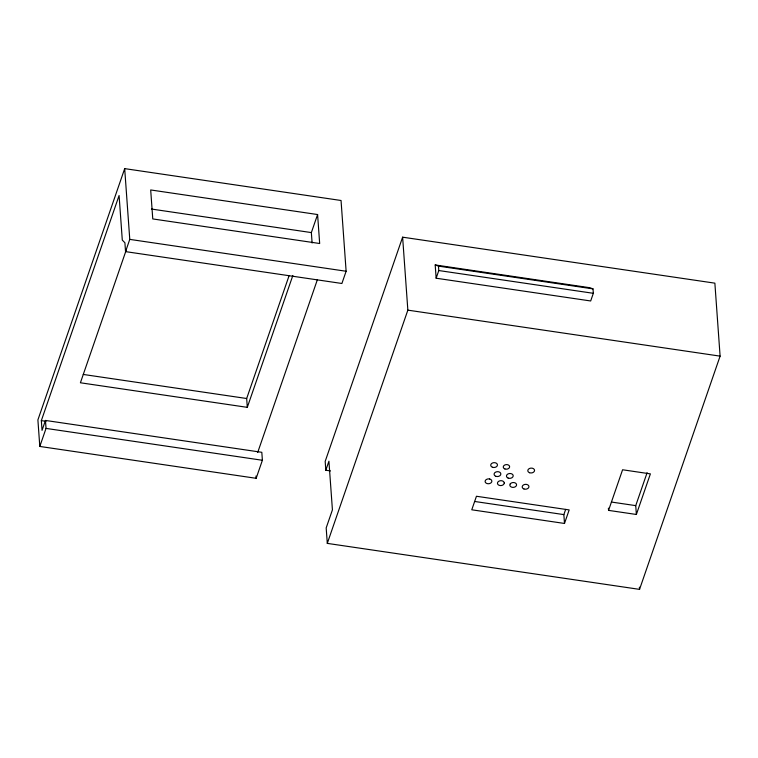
<?xml version="1.0" encoding="UTF-8"?>
<svg xmlns="http://www.w3.org/2000/svg" width="758" height="758" viewBox="0 0 758 758"><rect width="100%" height="100%" fill="white"/><g stroke="black" fill="none" stroke-linecap="round" stroke-linejoin="round"><path stroke-width="1.14" d="M124.691 168.627L37.9 419.913L39.804 446.443L256.157 478.307L262.391 460.267L261.813 452.308L45.461 420.444L42.041 430.364L41.339 420.633L119.091 195.517L122.294 240.097L124.909 242.768L125.544 251.618L341.896 283.483L346.122 271.25L341.043 200.491L124.691 168.627L129.77 239.386L125.544 251.618M39.804 446.443L46.039 428.403L45.461 420.444M126.321 249.818L80.405 382.771L247.298 407.349L292.834 275.514M247.298 407.349L246.672 398.509L289.12 275.609M312.106 243.015L311.358 232.583L317.593 214.542L150.69 189.955L152.765 218.929L319.668 243.507L317.593 214.542M257.692 452.498L317.356 279.759M325.817 470.235L328.925 461.215L332.421 509.859L326.186 527.909L327.295 543.382L639.544 589.373L720.1 356.137L714.87 283.16L402.621 237.178L325.182 461.395L325.817 470.235L330.488 470.926M327.295 543.382L407.851 310.145L402.621 237.178M436.144 278.214L438.797 270.54L438.475 266.115L435.196 264.949L436.144 278.214L590.681 300.973L593.334 293.308L593.012 288.874L589.733 287.708L435.196 264.949M564.492 523.456L569.173 509.916L476.45 496.263L471.77 509.793L564.492 523.456L563.857 514.606L565.658 509.404M608.56 510.38L622.583 469.771L650.392 473.873L636.369 514.474L608.56 510.38L608.399 508.163M636.369 514.474L635.735 505.633L647.105 472.708M151.458 209.037L311.358 232.583M438.475 266.115L593.012 288.874M438.797 270.54L593.334 293.308M129.77 239.386L346.122 271.25M407.851 310.145L720.1 356.137M83.266 374.443L246.672 398.509M611.403 502.042L635.735 505.633M41.339 420.633L46.02 421.325M46.039 428.403L262.391 460.267M474.612 501.464L563.857 514.606M639.382 587.156L639.544 589.373M255.986 476.005L256.157 478.307M504.222 482.979L504.117 483.613A3.383 2.435 -4.1 0 1 500.015 485.527A3.383 2.435 -4.1 0 1 497.57 482.656L497.892 482.05A3.383 2.435 -4.1 0 1 501.673 480.743A3.383 2.435 -4.1 0 1 504.222 482.979M510.257 483.869L509.926 484.476A3.383 2.435 -4.1 0 0 513.839 487.328A3.383 2.435 -4.1 0 0 515.942 483.433A3.383 2.435 -4.1 0 0 510.257 483.869M489.659 478.99L488.796 478.876A3.383 2.435 -4.1 0 0 485.3 482.24A3.383 2.435 -4.1 0 0 490.852 482.969A3.383 2.435 -4.1 0 0 489.659 478.99M529.529 472.717A3.383 2.435 -4.1 0 0 534.561 470.386A3.383 2.435 -4.1 0 0 529.444 468.501A3.383 2.435 -4.1 0 0 529.529 472.717M523.92 488.957A3.383 2.435 -4.1 0 0 528.951 486.627A3.383 2.435 -4.1 0 0 523.835 484.741A3.383 2.435 -4.1 0 0 523.92 488.957M508.182 478.109A3.383 2.435 -4.1 0 0 513.204 475.768A3.383 2.435 -4.1 0 0 508.097 473.892A3.383 2.435 -4.1 0 0 508.182 478.109M504.904 468.956A3.193 2.293 -4.1 0 0 509.641 466.748A3.193 2.293 -4.1 0 0 504.819 464.976A3.193 2.293 -4.1 0 0 504.904 468.956M492.444 467.26A3.383 2.435 -4.1 0 0 497.466 464.919A3.383 2.435 -4.1 0 0 492.359 463.043A3.383 2.435 -4.1 0 0 492.444 467.26M495.817 476.289A3.383 2.435 -4.1 0 0 500.849 473.949A3.383 2.435 -4.1 0 0 495.732 472.073A3.383 2.435 -4.1 0 0 495.817 476.289"/></g></svg>
